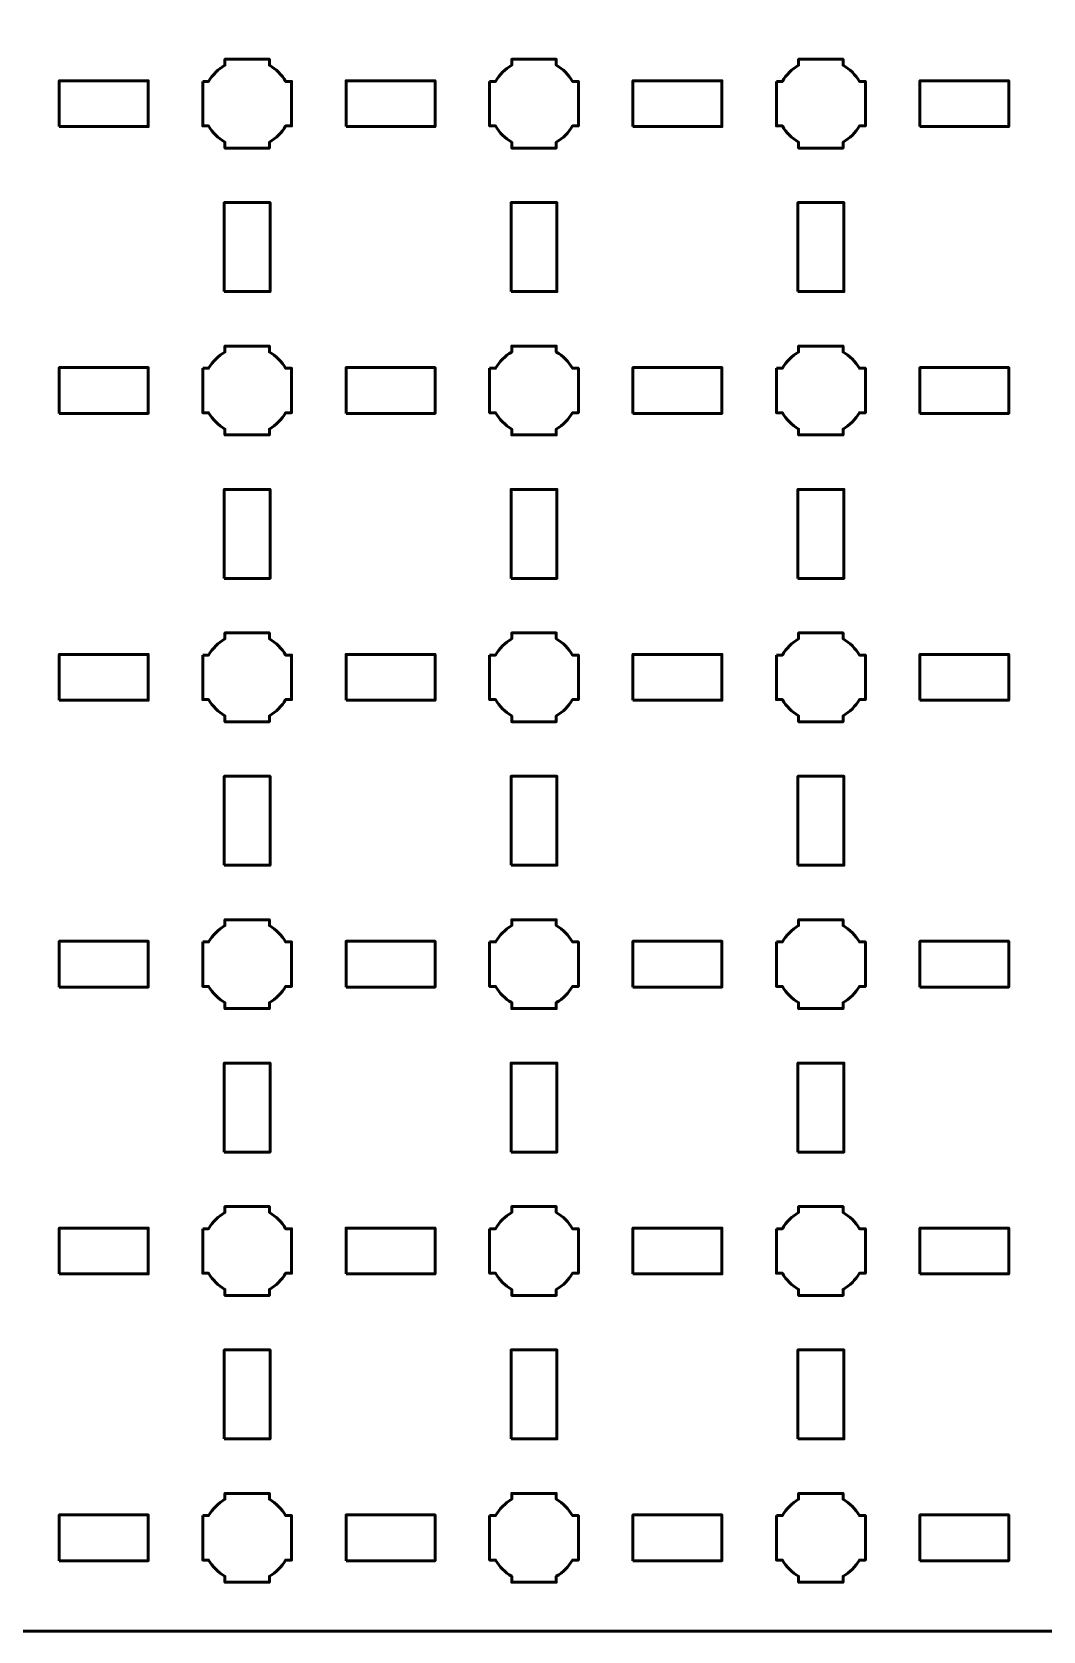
# Model space of a CAD drawing. Header units: centimetres. Extents: x -24.1 to 3.1, y -26.5 to -3.2.
# Drawn here: x -11 to -3.95, y -26.5 to -15.35 of the extents above; entities that cross this region are included whole.
import ezdxf

# ---------------------------------------------------------------- set-up
doc = ezdxf.new("R2010")
doc.units = ezdxf.units.CM
doc.header["$MEASUREMENT"] = 0
doc.layers.add('Layer 1', color=7, linetype='Continuous')

msp = doc.modelspace()

# ---------------------------------------------------------------- linework, layer by layer
at = {"layer": 'Layer 1', "color": 250, "lineweight": 53}
for points in [[(-10.81, -16.01), (-10.19, -16.01), (-10.19, -15.69), (-10.81, -15.69), (-10.81, -16.01)], [(-8.81, -16.01), (-8.19, -16.01), (-8.19, -15.69), (-8.81, -15.69), (-8.81, -16.01)], [(-6.81, -16.01), (-6.19, -16.01), (-6.19, -15.69), (-6.81, -15.69), (-6.81, -16.01)], [(-4.81, -16.01), (-4.19, -16.01), (-4.19, -15.69), (-4.81, -15.69), (-4.81, -16.01)], [(-9.66, -17.16), (-9.34, -17.16), (-9.34, -16.54), (-9.66, -16.54), (-9.66, -17.16)], [(-7.66, -17.16), (-7.34, -17.16), (-7.34, -16.54), (-7.66, -16.54), (-7.66, -17.16)], [(-5.66, -17.16), (-5.34, -17.16), (-5.34, -16.54), (-5.66, -16.54), (-5.66, -17.16)], [(-10.81, -18.01), (-10.19, -18.01), (-10.19, -17.69), (-10.81, -17.69), (-10.81, -18.01)], [(-8.81, -18.01), (-8.19, -18.01), (-8.19, -17.69), (-8.81, -17.69), (-8.81, -18.01)], [(-6.81, -18.01), (-6.19, -18.01), (-6.19, -17.69), (-6.81, -17.69), (-6.81, -18.01)], [(-4.81, -18.01), (-4.19, -18.01), (-4.19, -17.69), (-4.81, -17.69), (-4.81, -18.01)], [(-9.66, -19.16), (-9.34, -19.16), (-9.34, -18.54), (-9.66, -18.54), (-9.66, -19.16)], [(-7.66, -19.16), (-7.34, -19.16), (-7.34, -18.54), (-7.66, -18.54), (-7.66, -19.16)], [(-5.66, -19.16), (-5.34, -19.16), (-5.34, -18.54), (-5.66, -18.54), (-5.66, -19.16)], [(-10.81, -20.01), (-10.19, -20.01), (-10.19, -19.69), (-10.81, -19.69), (-10.81, -20.01)], [(-8.81, -20.01), (-8.19, -20.01), (-8.19, -19.69), (-8.81, -19.69), (-8.81, -20.01)], [(-6.81, -20.01), (-6.19, -20.01), (-6.19, -19.69), (-6.81, -19.69), (-6.81, -20.01)], [(-4.81, -20.01), (-4.19, -20.01), (-4.19, -19.69), (-4.81, -19.69), (-4.81, -20.01)], [(-9.66, -21.16), (-9.34, -21.16), (-9.34, -20.54), (-9.66, -20.54), (-9.66, -21.16)], [(-7.66, -21.16), (-7.34, -21.16), (-7.34, -20.54), (-7.66, -20.54), (-7.66, -21.16)], [(-5.66, -21.16), (-5.34, -21.16), (-5.34, -20.54), (-5.66, -20.54), (-5.66, -21.16)], [(-10.81, -22.01), (-10.19, -22.01), (-10.19, -21.69), (-10.81, -21.69), (-10.81, -22.01)], [(-8.81, -22.01), (-8.19, -22.01), (-8.19, -21.69), (-8.81, -21.69), (-8.81, -22.01)], [(-6.81, -22.01), (-6.19, -22.01), (-6.19, -21.69), (-6.81, -21.69), (-6.81, -22.01)], [(-4.81, -22.01), (-4.19, -22.01), (-4.19, -21.69), (-4.81, -21.69), (-4.81, -22.01)], [(-9.66, -23.16), (-9.34, -23.16), (-9.34, -22.54), (-9.66, -22.54), (-9.66, -23.16)], [(-7.66, -23.16), (-7.34, -23.16), (-7.34, -22.54), (-7.66, -22.54), (-7.66, -23.16)], [(-5.66, -23.16), (-5.34, -23.16), (-5.34, -22.54), (-5.66, -22.54), (-5.66, -23.16)], [(-10.81, -24.01), (-10.19, -24.01), (-10.19, -23.69), (-10.81, -23.69), (-10.81, -24.01)], [(-8.81, -24.01), (-8.19, -24.01), (-8.19, -23.69), (-8.81, -23.69), (-8.81, -24.01)], [(-6.81, -24.01), (-6.19, -24.01), (-6.19, -23.69), (-6.81, -23.69), (-6.81, -24.01)], [(-4.81, -24.01), (-4.19, -24.01), (-4.19, -23.69), (-4.81, -23.69), (-4.81, -24.01)], [(-9.66, -25.16), (-9.34, -25.16), (-9.34, -24.54), (-9.66, -24.54), (-9.66, -25.16)], [(-7.66, -25.16), (-7.34, -25.16), (-7.34, -24.54), (-7.66, -24.54), (-7.66, -25.16)], [(-5.66, -25.16), (-5.34, -25.16), (-5.34, -24.54), (-5.66, -24.54), (-5.66, -25.16)], [(-10.81, -26.01), (-10.19, -26.01), (-10.19, -25.69), (-10.81, -25.69), (-10.81, -26.01)], [(-8.81, -26.01), (-8.19, -26.01), (-8.19, -25.69), (-8.81, -25.69), (-8.81, -26.01)], [(-6.81, -26.01), (-6.19, -26.01), (-6.19, -25.69), (-6.81, -25.69), (-6.81, -26.01)], [(-4.81, -26.01), (-4.19, -26.01), (-4.19, -25.69), (-4.81, -25.69), (-4.81, -26.01)]]:
    msp.add_lwpolyline(points, close=True, dxfattribs=at)
msp.add_open_spline([(-24.15, -26), (-24.15, -26), (-24.15, -3.7), (-24.15, -3.7), (-24.15, -3.7), (-24.15, -3.42391), (-23.92609, -3.2), (-23.65, -3.2), (-23.65, -3.2), (-23.65, -3.2), (2.65, -3.2), (2.65, -3.2), (2.65, -3.2), (2.92609, -3.2), (3.15, -3.42391), (3.15, -3.7), (3.15, -3.7), (3.15, -3.7), (3.15, -26), (3.15, -26), (3.15, -26), (3.15, -26.27609), (2.92609, -26.5), (2.65, -26.5), (2.65, -26.5), (2.65, -26.5), (-23.65, -26.5), (-23.65, -26.5), (-23.65, -26.5), (-23.92609, -26.5), (-24.15, -26.27609), (-24.15, -26)], degree=3, knots=[0, 0, 0, 0, 0.125, 0.125, 0.125, 0.125, 0.25, 0.25, 0.25, 0.25, 0.375, 0.375, 0.375, 0.375, 0.5, 0.5, 0.5, 0.5, 0.625, 0.625, 0.625, 0.625, 0.75, 0.75, 0.75, 0.75, 0.875, 0.875, 0.875, 0.875, 1, 1, 1, 1], dxfattribs=at)
at = {"layer": 'Layer 1', "lineweight": 53}
for points in [[(-9.81, -15.695), (-9.81, -15.695), (-9.76851, -15.695), (-9.76851, -15.695), (-9.76851, -15.695), (-9.74128, -15.64795), (-9.70205, -15.60872), (-9.655, -15.58149), (-9.655, -15.58149), (-9.655, -15.58149), (-9.655, -15.54), (-9.655, -15.54), (-9.655, -15.54), (-9.655, -15.54), (-9.5, -15.54), (-9.5, -15.54), (-9.5, -15.54), (-9.5, -15.54), (-9.345, -15.54), (-9.345, -15.54), (-9.345, -15.54), (-9.345, -15.54), (-9.345, -15.58149), (-9.345, -15.58149), (-9.345, -15.58149), (-9.29795, -15.60872), (-9.25872, -15.64795), (-9.23149, -15.695), (-9.23149, -15.695), (-9.23149, -15.695), (-9.19, -15.695), (-9.19, -15.695), (-9.19, -15.695), (-9.19, -15.695), (-9.19, -15.85), (-9.19, -15.85), (-9.19, -15.85), (-9.19, -15.85), (-9.19, -16.005), (-9.19, -16.005), (-9.19, -16.005), (-9.19, -16.005), (-9.23149, -16.005), (-9.23149, -16.005), (-9.23149, -16.005), (-9.25872, -16.05205), (-9.29795, -16.09128), (-9.345, -16.11851), (-9.345, -16.11851), (-9.345, -16.11851), (-9.345, -16.16), (-9.345, -16.16), (-9.345, -16.16), (-9.345, -16.16), (-9.5, -16.16), (-9.5, -16.16), (-9.5, -16.16), (-9.5, -16.16), (-9.655, -16.16), (-9.655, -16.16), (-9.655, -16.16), (-9.655, -16.16), (-9.655, -16.11851), (-9.655, -16.11851), (-9.655, -16.11851), (-9.70205, -16.09128), (-9.74128, -16.05205), (-9.76851, -16.005), (-9.76851, -16.005), (-9.76851, -16.005), (-9.81, -16.005), (-9.81, -16.005), (-9.81, -16.005), (-9.81, -16.005), (-9.81, -15.85), (-9.81, -15.85), (-9.81, -15.85), (-9.81, -15.85), (-9.81, -15.695), (-9.81, -15.695)], [(-7.81, -15.695), (-7.81, -15.695), (-7.76851, -15.695), (-7.76851, -15.695), (-7.76851, -15.695), (-7.74128, -15.64795), (-7.70205, -15.60872), (-7.655, -15.58149), (-7.655, -15.58149), (-7.655, -15.58149), (-7.655, -15.54), (-7.655, -15.54), (-7.655, -15.54), (-7.655, -15.54), (-7.5, -15.54), (-7.5, -15.54), (-7.5, -15.54), (-7.5, -15.54), (-7.345, -15.54), (-7.345, -15.54), (-7.345, -15.54), (-7.345, -15.54), (-7.345, -15.58149), (-7.345, -15.58149), (-7.345, -15.58149), (-7.29795, -15.60872), (-7.25872, -15.64795), (-7.23149, -15.695), (-7.23149, -15.695), (-7.23149, -15.695), (-7.19, -15.695), (-7.19, -15.695), (-7.19, -15.695), (-7.19, -15.695), (-7.19, -15.85), (-7.19, -15.85), (-7.19, -15.85), (-7.19, -15.85), (-7.19, -16.005), (-7.19, -16.005), (-7.19, -16.005), (-7.19, -16.005), (-7.23149, -16.005), (-7.23149, -16.005), (-7.23149, -16.005), (-7.25872, -16.05205), (-7.29795, -16.09128), (-7.345, -16.11851), (-7.345, -16.11851), (-7.345, -16.11851), (-7.345, -16.16), (-7.345, -16.16), (-7.345, -16.16), (-7.345, -16.16), (-7.5, -16.16), (-7.5, -16.16), (-7.5, -16.16), (-7.5, -16.16), (-7.655, -16.16), (-7.655, -16.16), (-7.655, -16.16), (-7.655, -16.16), (-7.655, -16.11851), (-7.655, -16.11851), (-7.655, -16.11851), (-7.70205, -16.09128), (-7.74128, -16.05205), (-7.76851, -16.005), (-7.76851, -16.005), (-7.76851, -16.005), (-7.81, -16.005), (-7.81, -16.005), (-7.81, -16.005), (-7.81, -16.005), (-7.81, -15.85), (-7.81, -15.85), (-7.81, -15.85), (-7.81, -15.85), (-7.81, -15.695), (-7.81, -15.695)], [(-5.81, -15.695), (-5.81, -15.695), (-5.76851, -15.695), (-5.76851, -15.695), (-5.76851, -15.695), (-5.74128, -15.64795), (-5.70205, -15.60872), (-5.655, -15.58149), (-5.655, -15.58149), (-5.655, -15.58149), (-5.655, -15.54), (-5.655, -15.54), (-5.655, -15.54), (-5.655, -15.54), (-5.5, -15.54), (-5.5, -15.54), (-5.5, -15.54), (-5.5, -15.54), (-5.345, -15.54), (-5.345, -15.54), (-5.345, -15.54), (-5.345, -15.54), (-5.345, -15.58149), (-5.345, -15.58149), (-5.345, -15.58149), (-5.29795, -15.60872), (-5.25872, -15.64795), (-5.23149, -15.695), (-5.23149, -15.695), (-5.23149, -15.695), (-5.19, -15.695), (-5.19, -15.695), (-5.19, -15.695), (-5.19, -15.695), (-5.19, -15.85), (-5.19, -15.85), (-5.19, -15.85), (-5.19, -15.85), (-5.19, -16.005), (-5.19, -16.005), (-5.19, -16.005), (-5.19, -16.005), (-5.23149, -16.005), (-5.23149, -16.005), (-5.23149, -16.005), (-5.25872, -16.05205), (-5.29795, -16.09128), (-5.345, -16.11851), (-5.345, -16.11851), (-5.345, -16.11851), (-5.345, -16.16), (-5.345, -16.16), (-5.345, -16.16), (-5.345, -16.16), (-5.5, -16.16), (-5.5, -16.16), (-5.5, -16.16), (-5.5, -16.16), (-5.655, -16.16), (-5.655, -16.16), (-5.655, -16.16), (-5.655, -16.16), (-5.655, -16.11851), (-5.655, -16.11851), (-5.655, -16.11851), (-5.70205, -16.09128), (-5.74128, -16.05205), (-5.76851, -16.005), (-5.76851, -16.005), (-5.76851, -16.005), (-5.81, -16.005), (-5.81, -16.005), (-5.81, -16.005), (-5.81, -16.005), (-5.81, -15.85), (-5.81, -15.85), (-5.81, -15.85), (-5.81, -15.85), (-5.81, -15.695), (-5.81, -15.695)], [(-9.81, -17.695), (-9.81, -17.695), (-9.76851, -17.695), (-9.76851, -17.695), (-9.76851, -17.695), (-9.74128, -17.64795), (-9.70205, -17.60872), (-9.655, -17.58149), (-9.655, -17.58149), (-9.655, -17.58149), (-9.655, -17.54), (-9.655, -17.54), (-9.655, -17.54), (-9.655, -17.54), (-9.5, -17.54), (-9.5, -17.54), (-9.5, -17.54), (-9.5, -17.54), (-9.345, -17.54), (-9.345, -17.54), (-9.345, -17.54), (-9.345, -17.54), (-9.345, -17.58149), (-9.345, -17.58149), (-9.345, -17.58149), (-9.29795, -17.60872), (-9.25872, -17.64795), (-9.23149, -17.695), (-9.23149, -17.695), (-9.23149, -17.695), (-9.19, -17.695), (-9.19, -17.695), (-9.19, -17.695), (-9.19, -17.695), (-9.19, -17.85), (-9.19, -17.85), (-9.19, -17.85), (-9.19, -17.85), (-9.19, -18.005), (-9.19, -18.005), (-9.19, -18.005), (-9.19, -18.005), (-9.23149, -18.005), (-9.23149, -18.005), (-9.23149, -18.005), (-9.25872, -18.05205), (-9.29795, -18.09128), (-9.345, -18.11851), (-9.345, -18.11851), (-9.345, -18.11851), (-9.345, -18.16), (-9.345, -18.16), (-9.345, -18.16), (-9.345, -18.16), (-9.5, -18.16), (-9.5, -18.16), (-9.5, -18.16), (-9.5, -18.16), (-9.655, -18.16), (-9.655, -18.16), (-9.655, -18.16), (-9.655, -18.16), (-9.655, -18.11851), (-9.655, -18.11851), (-9.655, -18.11851), (-9.70205, -18.09128), (-9.74128, -18.05205), (-9.76851, -18.005), (-9.76851, -18.005), (-9.76851, -18.005), (-9.81, -18.005), (-9.81, -18.005), (-9.81, -18.005), (-9.81, -18.005), (-9.81, -17.85), (-9.81, -17.85), (-9.81, -17.85), (-9.81, -17.85), (-9.81, -17.695), (-9.81, -17.695)], [(-7.81, -17.695), (-7.81, -17.695), (-7.76851, -17.695), (-7.76851, -17.695), (-7.76851, -17.695), (-7.74128, -17.64795), (-7.70205, -17.60872), (-7.655, -17.58149), (-7.655, -17.58149), (-7.655, -17.58149), (-7.655, -17.54), (-7.655, -17.54), (-7.655, -17.54), (-7.655, -17.54), (-7.5, -17.54), (-7.5, -17.54), (-7.5, -17.54), (-7.5, -17.54), (-7.345, -17.54), (-7.345, -17.54), (-7.345, -17.54), (-7.345, -17.54), (-7.345, -17.58149), (-7.345, -17.58149), (-7.345, -17.58149), (-7.29795, -17.60872), (-7.25872, -17.64795), (-7.23149, -17.695), (-7.23149, -17.695), (-7.23149, -17.695), (-7.19, -17.695), (-7.19, -17.695), (-7.19, -17.695), (-7.19, -17.695), (-7.19, -17.85), (-7.19, -17.85), (-7.19, -17.85), (-7.19, -17.85), (-7.19, -18.005), (-7.19, -18.005), (-7.19, -18.005), (-7.19, -18.005), (-7.23149, -18.005), (-7.23149, -18.005), (-7.23149, -18.005), (-7.25872, -18.05205), (-7.29795, -18.09128), (-7.345, -18.11851), (-7.345, -18.11851), (-7.345, -18.11851), (-7.345, -18.16), (-7.345, -18.16), (-7.345, -18.16), (-7.345, -18.16), (-7.5, -18.16), (-7.5, -18.16), (-7.5, -18.16), (-7.5, -18.16), (-7.655, -18.16), (-7.655, -18.16), (-7.655, -18.16), (-7.655, -18.16), (-7.655, -18.11851), (-7.655, -18.11851), (-7.655, -18.11851), (-7.70205, -18.09128), (-7.74128, -18.05205), (-7.76851, -18.005), (-7.76851, -18.005), (-7.76851, -18.005), (-7.81, -18.005), (-7.81, -18.005), (-7.81, -18.005), (-7.81, -18.005), (-7.81, -17.85), (-7.81, -17.85), (-7.81, -17.85), (-7.81, -17.85), (-7.81, -17.695), (-7.81, -17.695)], [(-5.81, -17.695), (-5.81, -17.695), (-5.76851, -17.695), (-5.76851, -17.695), (-5.76851, -17.695), (-5.74128, -17.64795), (-5.70205, -17.60872), (-5.655, -17.58149), (-5.655, -17.58149), (-5.655, -17.58149), (-5.655, -17.54), (-5.655, -17.54), (-5.655, -17.54), (-5.655, -17.54), (-5.5, -17.54), (-5.5, -17.54), (-5.5, -17.54), (-5.5, -17.54), (-5.345, -17.54), (-5.345, -17.54), (-5.345, -17.54), (-5.345, -17.54), (-5.345, -17.58149), (-5.345, -17.58149), (-5.345, -17.58149), (-5.29795, -17.60872), (-5.25872, -17.64795), (-5.23149, -17.695), (-5.23149, -17.695), (-5.23149, -17.695), (-5.19, -17.695), (-5.19, -17.695), (-5.19, -17.695), (-5.19, -17.695), (-5.19, -17.85), (-5.19, -17.85), (-5.19, -17.85), (-5.19, -17.85), (-5.19, -18.005), (-5.19, -18.005), (-5.19, -18.005), (-5.19, -18.005), (-5.23149, -18.005), (-5.23149, -18.005), (-5.23149, -18.005), (-5.25872, -18.05205), (-5.29795, -18.09128), (-5.345, -18.11851), (-5.345, -18.11851), (-5.345, -18.11851), (-5.345, -18.16), (-5.345, -18.16), (-5.345, -18.16), (-5.345, -18.16), (-5.5, -18.16), (-5.5, -18.16), (-5.5, -18.16), (-5.5, -18.16), (-5.655, -18.16), (-5.655, -18.16), (-5.655, -18.16), (-5.655, -18.16), (-5.655, -18.11851), (-5.655, -18.11851), (-5.655, -18.11851), (-5.70205, -18.09128), (-5.74128, -18.05205), (-5.76851, -18.005), (-5.76851, -18.005), (-5.76851, -18.005), (-5.81, -18.005), (-5.81, -18.005), (-5.81, -18.005), (-5.81, -18.005), (-5.81, -17.85), (-5.81, -17.85), (-5.81, -17.85), (-5.81, -17.85), (-5.81, -17.695), (-5.81, -17.695)], [(-9.81, -19.695), (-9.81, -19.695), (-9.76851, -19.695), (-9.76851, -19.695), (-9.76851, -19.695), (-9.74128, -19.64795), (-9.70205, -19.60872), (-9.655, -19.58149), (-9.655, -19.58149), (-9.655, -19.58149), (-9.655, -19.54), (-9.655, -19.54), (-9.655, -19.54), (-9.655, -19.54), (-9.5, -19.54), (-9.5, -19.54), (-9.5, -19.54), (-9.5, -19.54), (-9.345, -19.54), (-9.345, -19.54), (-9.345, -19.54), (-9.345, -19.54), (-9.345, -19.58149), (-9.345, -19.58149), (-9.345, -19.58149), (-9.29795, -19.60872), (-9.25872, -19.64795), (-9.23149, -19.695), (-9.23149, -19.695), (-9.23149, -19.695), (-9.19, -19.695), (-9.19, -19.695), (-9.19, -19.695), (-9.19, -19.695), (-9.19, -19.85), (-9.19, -19.85), (-9.19, -19.85), (-9.19, -19.85), (-9.19, -20.005), (-9.19, -20.005), (-9.19, -20.005), (-9.19, -20.005), (-9.23149, -20.005), (-9.23149, -20.005), (-9.23149, -20.005), (-9.25872, -20.05205), (-9.29795, -20.09128), (-9.345, -20.11851), (-9.345, -20.11851), (-9.345, -20.11851), (-9.345, -20.16), (-9.345, -20.16), (-9.345, -20.16), (-9.345, -20.16), (-9.5, -20.16), (-9.5, -20.16), (-9.5, -20.16), (-9.5, -20.16), (-9.655, -20.16), (-9.655, -20.16), (-9.655, -20.16), (-9.655, -20.16), (-9.655, -20.11851), (-9.655, -20.11851), (-9.655, -20.11851), (-9.70205, -20.09128), (-9.74128, -20.05205), (-9.76851, -20.005), (-9.76851, -20.005), (-9.76851, -20.005), (-9.81, -20.005), (-9.81, -20.005), (-9.81, -20.005), (-9.81, -20.005), (-9.81, -19.85), (-9.81, -19.85), (-9.81, -19.85), (-9.81, -19.85), (-9.81, -19.695), (-9.81, -19.695)], [(-7.81, -19.695), (-7.81, -19.695), (-7.76851, -19.695), (-7.76851, -19.695), (-7.76851, -19.695), (-7.74128, -19.64795), (-7.70205, -19.60872), (-7.655, -19.58149), (-7.655, -19.58149), (-7.655, -19.58149), (-7.655, -19.54), (-7.655, -19.54), (-7.655, -19.54), (-7.655, -19.54), (-7.5, -19.54), (-7.5, -19.54), (-7.5, -19.54), (-7.5, -19.54), (-7.345, -19.54), (-7.345, -19.54), (-7.345, -19.54), (-7.345, -19.54), (-7.345, -19.58149), (-7.345, -19.58149), (-7.345, -19.58149), (-7.29795, -19.60872), (-7.25872, -19.64795), (-7.23149, -19.695), (-7.23149, -19.695), (-7.23149, -19.695), (-7.19, -19.695), (-7.19, -19.695), (-7.19, -19.695), (-7.19, -19.695), (-7.19, -19.85), (-7.19, -19.85), (-7.19, -19.85), (-7.19, -19.85), (-7.19, -20.005), (-7.19, -20.005), (-7.19, -20.005), (-7.19, -20.005), (-7.23149, -20.005), (-7.23149, -20.005), (-7.23149, -20.005), (-7.25872, -20.05205), (-7.29795, -20.09128), (-7.345, -20.11851), (-7.345, -20.11851), (-7.345, -20.11851), (-7.345, -20.16), (-7.345, -20.16), (-7.345, -20.16), (-7.345, -20.16), (-7.5, -20.16), (-7.5, -20.16), (-7.5, -20.16), (-7.5, -20.16), (-7.655, -20.16), (-7.655, -20.16), (-7.655, -20.16), (-7.655, -20.16), (-7.655, -20.11851), (-7.655, -20.11851), (-7.655, -20.11851), (-7.70205, -20.09128), (-7.74128, -20.05205), (-7.76851, -20.005), (-7.76851, -20.005), (-7.76851, -20.005), (-7.81, -20.005), (-7.81, -20.005), (-7.81, -20.005), (-7.81, -20.005), (-7.81, -19.85), (-7.81, -19.85), (-7.81, -19.85), (-7.81, -19.85), (-7.81, -19.695), (-7.81, -19.695)], [(-5.81, -19.695), (-5.81, -19.695), (-5.76851, -19.695), (-5.76851, -19.695), (-5.76851, -19.695), (-5.74128, -19.64795), (-5.70205, -19.60872), (-5.655, -19.58149), (-5.655, -19.58149), (-5.655, -19.58149), (-5.655, -19.54), (-5.655, -19.54), (-5.655, -19.54), (-5.655, -19.54), (-5.5, -19.54), (-5.5, -19.54), (-5.5, -19.54), (-5.5, -19.54), (-5.345, -19.54), (-5.345, -19.54), (-5.345, -19.54), (-5.345, -19.54), (-5.345, -19.58149), (-5.345, -19.58149), (-5.345, -19.58149), (-5.29795, -19.60872), (-5.25872, -19.64795), (-5.23149, -19.695), (-5.23149, -19.695), (-5.23149, -19.695), (-5.19, -19.695), (-5.19, -19.695), (-5.19, -19.695), (-5.19, -19.695), (-5.19, -19.85), (-5.19, -19.85), (-5.19, -19.85), (-5.19, -19.85), (-5.19, -20.005), (-5.19, -20.005), (-5.19, -20.005), (-5.19, -20.005), (-5.23149, -20.005), (-5.23149, -20.005), (-5.23149, -20.005), (-5.25872, -20.05205), (-5.29795, -20.09128), (-5.345, -20.11851), (-5.345, -20.11851), (-5.345, -20.11851), (-5.345, -20.16), (-5.345, -20.16), (-5.345, -20.16), (-5.345, -20.16), (-5.5, -20.16), (-5.5, -20.16), (-5.5, -20.16), (-5.5, -20.16), (-5.655, -20.16), (-5.655, -20.16), (-5.655, -20.16), (-5.655, -20.16), (-5.655, -20.11851), (-5.655, -20.11851), (-5.655, -20.11851), (-5.70205, -20.09128), (-5.74128, -20.05205), (-5.76851, -20.005), (-5.76851, -20.005), (-5.76851, -20.005), (-5.81, -20.005), (-5.81, -20.005), (-5.81, -20.005), (-5.81, -20.005), (-5.81, -19.85), (-5.81, -19.85), (-5.81, -19.85), (-5.81, -19.85), (-5.81, -19.695), (-5.81, -19.695)], [(-9.81, -21.695), (-9.81, -21.695), (-9.76851, -21.695), (-9.76851, -21.695), (-9.76851, -21.695), (-9.74128, -21.64795), (-9.70205, -21.60872), (-9.655, -21.58149), (-9.655, -21.58149), (-9.655, -21.58149), (-9.655, -21.54), (-9.655, -21.54), (-9.655, -21.54), (-9.655, -21.54), (-9.5, -21.54), (-9.5, -21.54), (-9.5, -21.54), (-9.5, -21.54), (-9.345, -21.54), (-9.345, -21.54), (-9.345, -21.54), (-9.345, -21.54), (-9.345, -21.58149), (-9.345, -21.58149), (-9.345, -21.58149), (-9.29795, -21.60872), (-9.25872, -21.64795), (-9.23149, -21.695), (-9.23149, -21.695), (-9.23149, -21.695), (-9.19, -21.695), (-9.19, -21.695), (-9.19, -21.695), (-9.19, -21.695), (-9.19, -21.85), (-9.19, -21.85), (-9.19, -21.85), (-9.19, -21.85), (-9.19, -22.005), (-9.19, -22.005), (-9.19, -22.005), (-9.19, -22.005), (-9.23149, -22.005), (-9.23149, -22.005), (-9.23149, -22.005), (-9.25872, -22.05205), (-9.29795, -22.09128), (-9.345, -22.11851), (-9.345, -22.11851), (-9.345, -22.11851), (-9.345, -22.16), (-9.345, -22.16), (-9.345, -22.16), (-9.345, -22.16), (-9.5, -22.16), (-9.5, -22.16), (-9.5, -22.16), (-9.5, -22.16), (-9.655, -22.16), (-9.655, -22.16), (-9.655, -22.16), (-9.655, -22.16), (-9.655, -22.11851), (-9.655, -22.11851), (-9.655, -22.11851), (-9.70205, -22.09128), (-9.74128, -22.05205), (-9.76851, -22.005), (-9.76851, -22.005), (-9.76851, -22.005), (-9.81, -22.005), (-9.81, -22.005), (-9.81, -22.005), (-9.81, -22.005), (-9.81, -21.85), (-9.81, -21.85), (-9.81, -21.85), (-9.81, -21.85), (-9.81, -21.695), (-9.81, -21.695)], [(-7.81, -21.695), (-7.81, -21.695), (-7.76851, -21.695), (-7.76851, -21.695), (-7.76851, -21.695), (-7.74128, -21.64795), (-7.70205, -21.60872), (-7.655, -21.58149), (-7.655, -21.58149), (-7.655, -21.58149), (-7.655, -21.54), (-7.655, -21.54), (-7.655, -21.54), (-7.655, -21.54), (-7.5, -21.54), (-7.5, -21.54), (-7.5, -21.54), (-7.5, -21.54), (-7.345, -21.54), (-7.345, -21.54), (-7.345, -21.54), (-7.345, -21.54), (-7.345, -21.58149), (-7.345, -21.58149), (-7.345, -21.58149), (-7.29795, -21.60872), (-7.25872, -21.64795), (-7.23149, -21.695), (-7.23149, -21.695), (-7.23149, -21.695), (-7.19, -21.695), (-7.19, -21.695), (-7.19, -21.695), (-7.19, -21.695), (-7.19, -21.85), (-7.19, -21.85), (-7.19, -21.85), (-7.19, -21.85), (-7.19, -22.005), (-7.19, -22.005), (-7.19, -22.005), (-7.19, -22.005), (-7.23149, -22.005), (-7.23149, -22.005), (-7.23149, -22.005), (-7.25872, -22.05205), (-7.29795, -22.09128), (-7.345, -22.11851), (-7.345, -22.11851), (-7.345, -22.11851), (-7.345, -22.16), (-7.345, -22.16), (-7.345, -22.16), (-7.345, -22.16), (-7.5, -22.16), (-7.5, -22.16), (-7.5, -22.16), (-7.5, -22.16), (-7.655, -22.16), (-7.655, -22.16), (-7.655, -22.16), (-7.655, -22.16), (-7.655, -22.11851), (-7.655, -22.11851), (-7.655, -22.11851), (-7.70205, -22.09128), (-7.74128, -22.05205), (-7.76851, -22.005), (-7.76851, -22.005), (-7.76851, -22.005), (-7.81, -22.005), (-7.81, -22.005), (-7.81, -22.005), (-7.81, -22.005), (-7.81, -21.85), (-7.81, -21.85), (-7.81, -21.85), (-7.81, -21.85), (-7.81, -21.695), (-7.81, -21.695)], [(-5.81, -21.695), (-5.81, -21.695), (-5.76851, -21.695), (-5.76851, -21.695), (-5.76851, -21.695), (-5.74128, -21.64795), (-5.70205, -21.60872), (-5.655, -21.58149), (-5.655, -21.58149), (-5.655, -21.58149), (-5.655, -21.54), (-5.655, -21.54), (-5.655, -21.54), (-5.655, -21.54), (-5.5, -21.54), (-5.5, -21.54), (-5.5, -21.54), (-5.5, -21.54), (-5.345, -21.54), (-5.345, -21.54), (-5.345, -21.54), (-5.345, -21.54), (-5.345, -21.58149), (-5.345, -21.58149), (-5.345, -21.58149), (-5.29795, -21.60872), (-5.25872, -21.64795), (-5.23149, -21.695), (-5.23149, -21.695), (-5.23149, -21.695), (-5.19, -21.695), (-5.19, -21.695), (-5.19, -21.695), (-5.19, -21.695), (-5.19, -21.85), (-5.19, -21.85), (-5.19, -21.85), (-5.19, -21.85), (-5.19, -22.005), (-5.19, -22.005), (-5.19, -22.005), (-5.19, -22.005), (-5.23149, -22.005), (-5.23149, -22.005), (-5.23149, -22.005), (-5.25872, -22.05205), (-5.29795, -22.09128), (-5.345, -22.11851), (-5.345, -22.11851), (-5.345, -22.11851), (-5.345, -22.16), (-5.345, -22.16), (-5.345, -22.16), (-5.345, -22.16), (-5.5, -22.16), (-5.5, -22.16), (-5.5, -22.16), (-5.5, -22.16), (-5.655, -22.16), (-5.655, -22.16), (-5.655, -22.16), (-5.655, -22.16), (-5.655, -22.11851), (-5.655, -22.11851), (-5.655, -22.11851), (-5.70205, -22.09128), (-5.74128, -22.05205), (-5.76851, -22.005), (-5.76851, -22.005), (-5.76851, -22.005), (-5.81, -22.005), (-5.81, -22.005), (-5.81, -22.005), (-5.81, -22.005), (-5.81, -21.85), (-5.81, -21.85), (-5.81, -21.85), (-5.81, -21.85), (-5.81, -21.695), (-5.81, -21.695)], [(-9.81, -23.695), (-9.81, -23.695), (-9.76851, -23.695), (-9.76851, -23.695), (-9.76851, -23.695), (-9.74128, -23.64795), (-9.70205, -23.60872), (-9.655, -23.58149), (-9.655, -23.58149), (-9.655, -23.58149), (-9.655, -23.54), (-9.655, -23.54), (-9.655, -23.54), (-9.655, -23.54), (-9.5, -23.54), (-9.5, -23.54), (-9.5, -23.54), (-9.5, -23.54), (-9.345, -23.54), (-9.345, -23.54), (-9.345, -23.54), (-9.345, -23.54), (-9.345, -23.58149), (-9.345, -23.58149), (-9.345, -23.58149), (-9.29795, -23.60872), (-9.25872, -23.64795), (-9.23149, -23.695), (-9.23149, -23.695), (-9.23149, -23.695), (-9.19, -23.695), (-9.19, -23.695), (-9.19, -23.695), (-9.19, -23.695), (-9.19, -23.85), (-9.19, -23.85), (-9.19, -23.85), (-9.19, -23.85), (-9.19, -24.005), (-9.19, -24.005), (-9.19, -24.005), (-9.19, -24.005), (-9.23149, -24.005), (-9.23149, -24.005), (-9.23149, -24.005), (-9.25872, -24.05205), (-9.29795, -24.09128), (-9.345, -24.11851), (-9.345, -24.11851), (-9.345, -24.11851), (-9.345, -24.16), (-9.345, -24.16), (-9.345, -24.16), (-9.345, -24.16), (-9.5, -24.16), (-9.5, -24.16), (-9.5, -24.16), (-9.5, -24.16), (-9.655, -24.16), (-9.655, -24.16), (-9.655, -24.16), (-9.655, -24.16), (-9.655, -24.11851), (-9.655, -24.11851), (-9.655, -24.11851), (-9.70205, -24.09128), (-9.74128, -24.05205), (-9.76851, -24.005), (-9.76851, -24.005), (-9.76851, -24.005), (-9.81, -24.005), (-9.81, -24.005), (-9.81, -24.005), (-9.81, -24.005), (-9.81, -23.85), (-9.81, -23.85), (-9.81, -23.85), (-9.81, -23.85), (-9.81, -23.695), (-9.81, -23.695)], [(-7.81, -23.695), (-7.81, -23.695), (-7.76851, -23.695), (-7.76851, -23.695), (-7.76851, -23.695), (-7.74128, -23.64795), (-7.70205, -23.60872), (-7.655, -23.58149), (-7.655, -23.58149), (-7.655, -23.58149), (-7.655, -23.54), (-7.655, -23.54), (-7.655, -23.54), (-7.655, -23.54), (-7.5, -23.54), (-7.5, -23.54), (-7.5, -23.54), (-7.5, -23.54), (-7.345, -23.54), (-7.345, -23.54), (-7.345, -23.54), (-7.345, -23.54), (-7.345, -23.58149), (-7.345, -23.58149), (-7.345, -23.58149), (-7.29795, -23.60872), (-7.25872, -23.64795), (-7.23149, -23.695), (-7.23149, -23.695), (-7.23149, -23.695), (-7.19, -23.695), (-7.19, -23.695), (-7.19, -23.695), (-7.19, -23.695), (-7.19, -23.85), (-7.19, -23.85), (-7.19, -23.85), (-7.19, -23.85), (-7.19, -24.005), (-7.19, -24.005), (-7.19, -24.005), (-7.19, -24.005), (-7.23149, -24.005), (-7.23149, -24.005), (-7.23149, -24.005), (-7.25872, -24.05205), (-7.29795, -24.09128), (-7.345, -24.11851), (-7.345, -24.11851), (-7.345, -24.11851), (-7.345, -24.16), (-7.345, -24.16), (-7.345, -24.16), (-7.345, -24.16), (-7.5, -24.16), (-7.5, -24.16), (-7.5, -24.16), (-7.5, -24.16), (-7.655, -24.16), (-7.655, -24.16), (-7.655, -24.16), (-7.655, -24.16), (-7.655, -24.11851), (-7.655, -24.11851), (-7.655, -24.11851), (-7.70205, -24.09128), (-7.74128, -24.05205), (-7.76851, -24.005), (-7.76851, -24.005), (-7.76851, -24.005), (-7.81, -24.005), (-7.81, -24.005), (-7.81, -24.005), (-7.81, -24.005), (-7.81, -23.85), (-7.81, -23.85), (-7.81, -23.85), (-7.81, -23.85), (-7.81, -23.695), (-7.81, -23.695)], [(-5.81, -23.695), (-5.81, -23.695), (-5.76851, -23.695), (-5.76851, -23.695), (-5.76851, -23.695), (-5.74128, -23.64795), (-5.70205, -23.60872), (-5.655, -23.58149), (-5.655, -23.58149), (-5.655, -23.58149), (-5.655, -23.54), (-5.655, -23.54), (-5.655, -23.54), (-5.655, -23.54), (-5.5, -23.54), (-5.5, -23.54), (-5.5, -23.54), (-5.5, -23.54), (-5.345, -23.54), (-5.345, -23.54), (-5.345, -23.54), (-5.345, -23.54), (-5.345, -23.58149), (-5.345, -23.58149), (-5.345, -23.58149), (-5.29795, -23.60872), (-5.25872, -23.64795), (-5.23149, -23.695), (-5.23149, -23.695), (-5.23149, -23.695), (-5.19, -23.695), (-5.19, -23.695), (-5.19, -23.695), (-5.19, -23.695), (-5.19, -23.85), (-5.19, -23.85), (-5.19, -23.85), (-5.19, -23.85), (-5.19, -24.005), (-5.19, -24.005), (-5.19, -24.005), (-5.19, -24.005), (-5.23149, -24.005), (-5.23149, -24.005), (-5.23149, -24.005), (-5.25872, -24.05205), (-5.29795, -24.09128), (-5.345, -24.11851), (-5.345, -24.11851), (-5.345, -24.11851), (-5.345, -24.16), (-5.345, -24.16), (-5.345, -24.16), (-5.345, -24.16), (-5.5, -24.16), (-5.5, -24.16), (-5.5, -24.16), (-5.5, -24.16), (-5.655, -24.16), (-5.655, -24.16), (-5.655, -24.16), (-5.655, -24.16), (-5.655, -24.11851), (-5.655, -24.11851), (-5.655, -24.11851), (-5.70205, -24.09128), (-5.74128, -24.05205), (-5.76851, -24.005), (-5.76851, -24.005), (-5.76851, -24.005), (-5.81, -24.005), (-5.81, -24.005), (-5.81, -24.005), (-5.81, -24.005), (-5.81, -23.85), (-5.81, -23.85), (-5.81, -23.85), (-5.81, -23.85), (-5.81, -23.695), (-5.81, -23.695)], [(-9.81, -25.695), (-9.81, -25.695), (-9.76851, -25.695), (-9.76851, -25.695), (-9.76851, -25.695), (-9.74128, -25.64795), (-9.70205, -25.60872), (-9.655, -25.58149), (-9.655, -25.58149), (-9.655, -25.58149), (-9.655, -25.54), (-9.655, -25.54), (-9.655, -25.54), (-9.655, -25.54), (-9.5, -25.54), (-9.5, -25.54), (-9.5, -25.54), (-9.5, -25.54), (-9.345, -25.54), (-9.345, -25.54), (-9.345, -25.54), (-9.345, -25.54), (-9.345, -25.58149), (-9.345, -25.58149), (-9.345, -25.58149), (-9.29795, -25.60872), (-9.25872, -25.64795), (-9.23149, -25.695), (-9.23149, -25.695), (-9.23149, -25.695), (-9.19, -25.695), (-9.19, -25.695), (-9.19, -25.695), (-9.19, -25.695), (-9.19, -25.85), (-9.19, -25.85), (-9.19, -25.85), (-9.19, -25.85), (-9.19, -26.005), (-9.19, -26.005), (-9.19, -26.005), (-9.19, -26.005), (-9.23149, -26.005), (-9.23149, -26.005), (-9.23149, -26.005), (-9.25872, -26.05205), (-9.29795, -26.09128), (-9.345, -26.11851), (-9.345, -26.11851), (-9.345, -26.11851), (-9.345, -26.16), (-9.345, -26.16), (-9.345, -26.16), (-9.345, -26.16), (-9.5, -26.16), (-9.5, -26.16), (-9.5, -26.16), (-9.5, -26.16), (-9.655, -26.16), (-9.655, -26.16), (-9.655, -26.16), (-9.655, -26.16), (-9.655, -26.11851), (-9.655, -26.11851), (-9.655, -26.11851), (-9.70205, -26.09128), (-9.74128, -26.05205), (-9.76851, -26.005), (-9.76851, -26.005), (-9.76851, -26.005), (-9.81, -26.005), (-9.81, -26.005), (-9.81, -26.005), (-9.81, -26.005), (-9.81, -25.85), (-9.81, -25.85), (-9.81, -25.85), (-9.81, -25.85), (-9.81, -25.695), (-9.81, -25.695)], [(-7.81, -25.695), (-7.81, -25.695), (-7.76851, -25.695), (-7.76851, -25.695), (-7.76851, -25.695), (-7.74128, -25.64795), (-7.70205, -25.60872), (-7.655, -25.58149), (-7.655, -25.58149), (-7.655, -25.58149), (-7.655, -25.54), (-7.655, -25.54), (-7.655, -25.54), (-7.655, -25.54), (-7.5, -25.54), (-7.5, -25.54), (-7.5, -25.54), (-7.5, -25.54), (-7.345, -25.54), (-7.345, -25.54), (-7.345, -25.54), (-7.345, -25.54), (-7.345, -25.58149), (-7.345, -25.58149), (-7.345, -25.58149), (-7.29795, -25.60872), (-7.25872, -25.64795), (-7.23149, -25.695), (-7.23149, -25.695), (-7.23149, -25.695), (-7.19, -25.695), (-7.19, -25.695), (-7.19, -25.695), (-7.19, -25.695), (-7.19, -25.85), (-7.19, -25.85), (-7.19, -25.85), (-7.19, -25.85), (-7.19, -26.005), (-7.19, -26.005), (-7.19, -26.005), (-7.19, -26.005), (-7.23149, -26.005), (-7.23149, -26.005), (-7.23149, -26.005), (-7.25872, -26.05205), (-7.29795, -26.09128), (-7.345, -26.11851), (-7.345, -26.11851), (-7.345, -26.11851), (-7.345, -26.16), (-7.345, -26.16), (-7.345, -26.16), (-7.345, -26.16), (-7.5, -26.16), (-7.5, -26.16), (-7.5, -26.16), (-7.5, -26.16), (-7.655, -26.16), (-7.655, -26.16), (-7.655, -26.16), (-7.655, -26.16), (-7.655, -26.11851), (-7.655, -26.11851), (-7.655, -26.11851), (-7.70205, -26.09128), (-7.74128, -26.05205), (-7.76851, -26.005), (-7.76851, -26.005), (-7.76851, -26.005), (-7.81, -26.005), (-7.81, -26.005), (-7.81, -26.005), (-7.81, -26.005), (-7.81, -25.85), (-7.81, -25.85), (-7.81, -25.85), (-7.81, -25.85), (-7.81, -25.695), (-7.81, -25.695)], [(-5.81, -25.695), (-5.81, -25.695), (-5.76851, -25.695), (-5.76851, -25.695), (-5.76851, -25.695), (-5.74128, -25.64795), (-5.70205, -25.60872), (-5.655, -25.58149), (-5.655, -25.58149), (-5.655, -25.58149), (-5.655, -25.54), (-5.655, -25.54), (-5.655, -25.54), (-5.655, -25.54), (-5.5, -25.54), (-5.5, -25.54), (-5.5, -25.54), (-5.5, -25.54), (-5.345, -25.54), (-5.345, -25.54), (-5.345, -25.54), (-5.345, -25.54), (-5.345, -25.58149), (-5.345, -25.58149), (-5.345, -25.58149), (-5.29795, -25.60872), (-5.25872, -25.64795), (-5.23149, -25.695), (-5.23149, -25.695), (-5.23149, -25.695), (-5.19, -25.695), (-5.19, -25.695), (-5.19, -25.695), (-5.19, -25.695), (-5.19, -25.85), (-5.19, -25.85), (-5.19, -25.85), (-5.19, -25.85), (-5.19, -26.005), (-5.19, -26.005), (-5.19, -26.005), (-5.19, -26.005), (-5.23149, -26.005), (-5.23149, -26.005), (-5.23149, -26.005), (-5.25872, -26.05205), (-5.29795, -26.09128), (-5.345, -26.11851), (-5.345, -26.11851), (-5.345, -26.11851), (-5.345, -26.16), (-5.345, -26.16), (-5.345, -26.16), (-5.345, -26.16), (-5.5, -26.16), (-5.5, -26.16), (-5.5, -26.16), (-5.5, -26.16), (-5.655, -26.16), (-5.655, -26.16), (-5.655, -26.16), (-5.655, -26.16), (-5.655, -26.11851), (-5.655, -26.11851), (-5.655, -26.11851), (-5.70205, -26.09128), (-5.74128, -26.05205), (-5.76851, -26.005), (-5.76851, -26.005), (-5.76851, -26.005), (-5.81, -26.005), (-5.81, -26.005), (-5.81, -26.005), (-5.81, -26.005), (-5.81, -25.85), (-5.81, -25.85), (-5.81, -25.85), (-5.81, -25.85), (-5.81, -25.695), (-5.81, -25.695)]]:
    msp.add_open_spline(points, degree=3, knots=[0, 0, 0, 0, 0.05, 0.05, 0.05, 0.05, 0.1, 0.1, 0.1, 0.1, 0.15, 0.15, 0.15, 0.15, 0.2, 0.2, 0.2, 0.2, 0.25, 0.25, 0.25, 0.25, 0.3, 0.3, 0.3, 0.3, 0.35, 0.35, 0.35, 0.35, 0.4, 0.4, 0.4, 0.4, 0.45, 0.45, 0.45, 0.45, 0.5, 0.5, 0.5, 0.5, 0.55, 0.55, 0.55, 0.55, 0.6, 0.6, 0.6, 0.6, 0.65, 0.65, 0.65, 0.65, 0.7, 0.7, 0.7, 0.7, 0.75, 0.75, 0.75, 0.75, 0.8, 0.8, 0.8, 0.8, 0.85, 0.85, 0.85, 0.85, 0.9, 0.9, 0.9, 0.9, 0.95, 0.95, 0.95, 0.95, 1, 1, 1, 1], dxfattribs=at)

doc.saveas('drawing.dxf')
